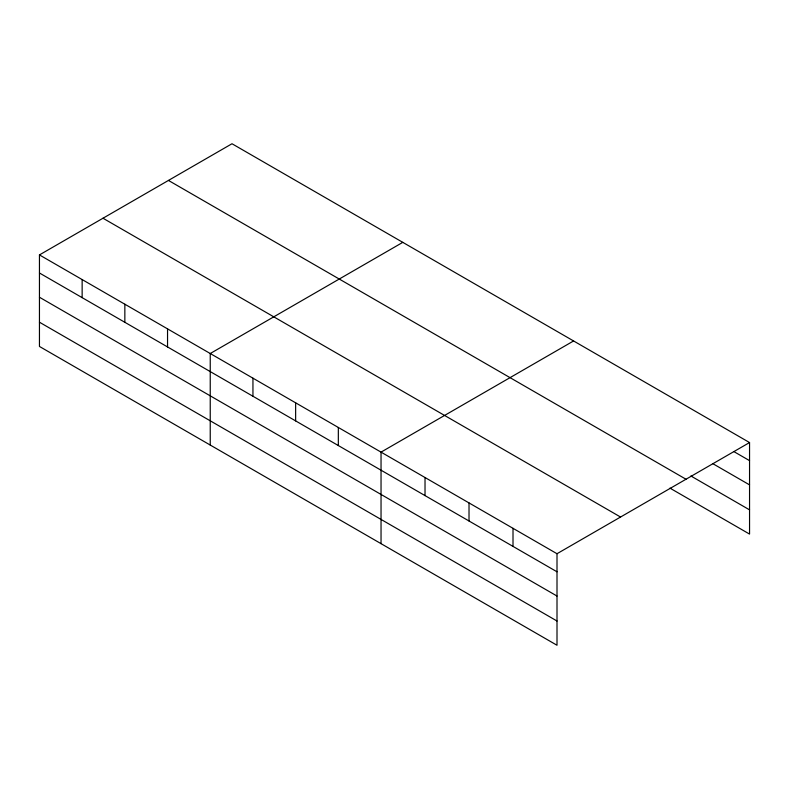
<?xml version="1.0" encoding="UTF-8"?>
<svg xmlns="http://www.w3.org/2000/svg" width="789" height="789" viewBox="0 0 789 789"><rect width="100%" height="100%" fill="white"/><g stroke="black" fill="none" stroke-linecap="round" stroke-linejoin="round"><path stroke-width="1.18" d="M39.45 254.916L557.004 553.72L557.004 645.254L39.45 346.45L39.45 254.916L231.996 143.746L749.55 442.55L749.55 534.084L669.95 488.125M402.794 242.351L210.239 353.521L210.239 445.055M573.583 340.956L381.038 452.127L381.038 543.66M557.004 553.72L749.55 442.55M733.839 451.564L749.55 460.638M712.891 463.705L749.55 484.87M690.898 475.984L749.55 509.852M168.461 180.434L686.006 479.239M102.994 218.228L620.539 517.032M39.45 272.994L557.004 571.798M39.45 297.236L557.004 596.04M39.45 322.208L557.004 621.012M513.008 528.324L513.008 546.402M469.021 502.918L469.021 521.006M425.024 477.523L425.024 495.61M338.333 427.47L338.333 445.558M295.638 402.824L295.638 420.902M252.944 378.168L252.944 396.256M167.544 328.865L167.544 346.953M124.849 304.219L124.849 322.297M82.145 279.562L82.145 297.65"/></g></svg>
